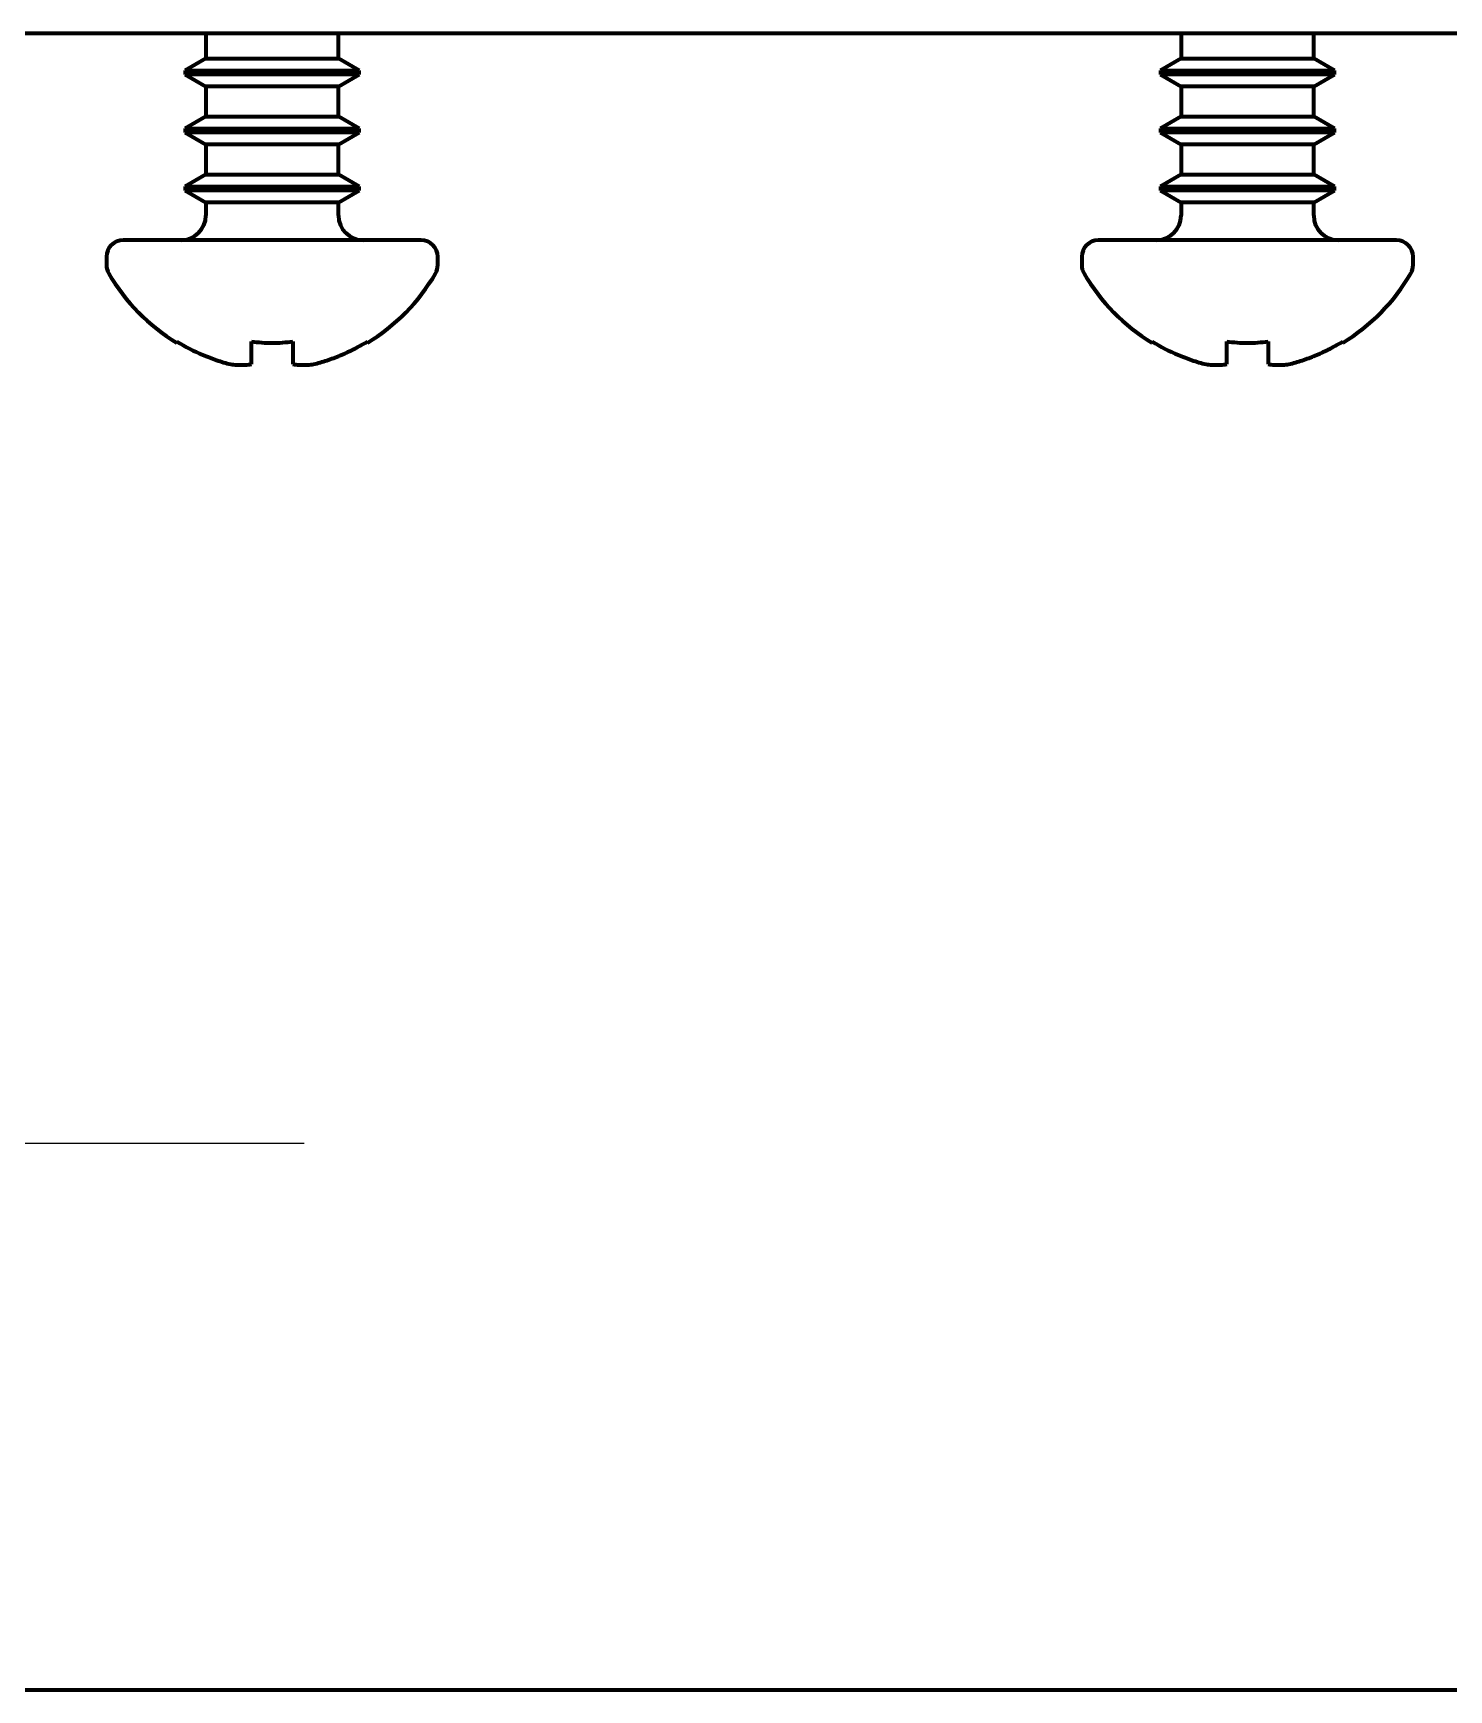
# Model space of a CAD drawing. Header units: inches. Extents: x 904 to 7172, y 213 to 5528.
# Drawn here: x 6362.09 to 6396.28, y 1996.72 to 2036.72 of the extents above; entities that cross this region are included whole.
import ezdxf

# ---------------------------------------------------------------- set-up
doc = ezdxf.new("R2010")
doc.units = ezdxf.units.IN

# ---------------------------------------------------------------- blocks, each defined once
blk = doc.blocks.new('A$C29D5572B')
at = {"color": 1}
blk.add_line((-50, 0), (50, 0), dxfattribs=at)
blk = doc.blocks.new('A$C0F8E2EAE')
blk.add_blockref('A$C29D5572B', (0, 0))

msp = doc.modelspace()

# ---------------------------------------------------------------- linework, layer by layer
at = {"linetype": 'Continuous', "lineweight": 70}
for p, q in [((6250.639, 2036.722), (7128.639, 2036.722)), ((6366.265, 2036.722), (6366.265, 2036.11)), ((6369.465, 2036.11), (6369.465, 2036.722)), ((6389.812, 2036.722), (6389.812, 2036.11)), ((6393.012, 2036.11), (6393.012, 2036.722)), ((6366.265, 2036.11), (6365.765, 2035.822)), ((6366.265, 2036.11), (6369.465, 2036.11)), ((6369.965, 2035.822), (6369.465, 2036.11)), ((6389.812, 2036.11), (6389.312, 2035.822)), ((6389.812, 2036.11), (6393.012, 2036.11)), ((6393.512, 2035.822), (6393.012, 2036.11)), ((6365.765, 2035.822), (6369.965, 2035.822)), ((6365.765, 2035.822), (6365.765, 2035.722)), ((6365.765, 2035.722), (6366.265, 2035.433)), ((6367.865, 2035.722), (6365.765, 2035.722)), ((6369.965, 2035.722), (6367.865, 2035.722)), ((6369.465, 2035.433), (6369.965, 2035.722)), ((6369.965, 2035.722), (6369.965, 2035.822)), ((6389.312, 2035.822), (6393.512, 2035.822)), ((6389.312, 2035.822), (6389.312, 2035.722)), ((6391.412, 2035.722), (6389.312, 2035.722)), ((6389.312, 2035.722), (6389.812, 2035.433)), ((6393.512, 2035.722), (6391.412, 2035.722)), ((6393.012, 2035.433), (6393.512, 2035.722)), ((6393.512, 2035.722), (6393.512, 2035.822)), ((6366.265, 2035.433), (6366.265, 2034.71)), ((6367.865, 2035.433), (6366.265, 2035.433)), ((6369.465, 2035.433), (6367.865, 2035.433)), ((6369.465, 2034.71), (6369.465, 2035.433)), ((6389.812, 2035.433), (6389.812, 2034.71)), ((6391.412, 2035.433), (6389.812, 2035.433)), ((6393.012, 2035.433), (6391.412, 2035.433)), ((6393.012, 2034.71), (6393.012, 2035.433)), ((6366.265, 2034.71), (6365.765, 2034.422)), ((6365.765, 2034.422), (6369.965, 2034.422)), ((6365.765, 2034.422), (6365.765, 2034.322)), ((6366.265, 2034.71), (6369.465, 2034.71)), ((6369.965, 2034.422), (6369.465, 2034.71)), ((6369.965, 2034.322), (6369.965, 2034.422)), ((6389.812, 2034.71), (6389.312, 2034.422)), ((6389.312, 2034.422), (6393.512, 2034.422)), ((6389.312, 2034.422), (6389.312, 2034.322)), ((6389.812, 2034.71), (6393.012, 2034.71)), ((6393.512, 2034.422), (6393.012, 2034.71)), ((6393.512, 2034.322), (6393.512, 2034.422)), ((6367.865, 2034.322), (6365.765, 2034.322)), ((6365.765, 2034.322), (6366.265, 2034.033)), ((6366.265, 2034.033), (6366.265, 2033.31)), ((6367.865, 2034.033), (6366.265, 2034.033)), ((6369.965, 2034.322), (6367.865, 2034.322)), ((6369.465, 2034.033), (6367.865, 2034.033)), ((6369.465, 2034.033), (6369.965, 2034.322)), ((6369.465, 2033.31), (6369.465, 2034.033)), ((6391.412, 2034.322), (6389.312, 2034.322)), ((6389.312, 2034.322), (6389.812, 2034.033)), ((6389.812, 2034.033), (6389.812, 2033.31)), ((6391.412, 2034.033), (6389.812, 2034.033)), ((6393.512, 2034.322), (6391.412, 2034.322)), ((6393.012, 2034.033), (6391.412, 2034.033)), ((6393.012, 2034.033), (6393.512, 2034.322)), ((6393.012, 2033.31), (6393.012, 2034.033)), ((6366.265, 2033.31), (6365.765, 2033.022)), ((6366.265, 2033.31), (6369.465, 2033.31)), ((6369.965, 2033.022), (6369.465, 2033.31)), ((6389.812, 2033.31), (6389.312, 2033.022)), ((6389.812, 2033.31), (6393.012, 2033.31)), ((6393.512, 2033.022), (6393.012, 2033.31)), ((6365.765, 2033.022), (6365.765, 2032.922)), ((6365.765, 2033.022), (6369.965, 2033.022)), ((6365.765, 2032.922), (6366.265, 2032.633)), ((6367.865, 2032.922), (6365.765, 2032.922)), ((6369.965, 2032.922), (6367.865, 2032.922)), ((6369.465, 2032.633), (6369.965, 2032.922)), ((6369.965, 2032.922), (6369.965, 2033.022)), ((6389.312, 2033.022), (6389.312, 2032.922)), ((6389.312, 2033.022), (6393.512, 2033.022)), ((6391.412, 2032.922), (6389.312, 2032.922)), ((6389.312, 2032.922), (6389.812, 2032.633)), ((6393.512, 2032.922), (6391.412, 2032.922)), ((6393.012, 2032.633), (6393.512, 2032.922)), ((6393.512, 2032.922), (6393.512, 2033.022)), ((6366.265, 2032.633), (6366.265, 2032.322)), ((6367.865, 2032.633), (6366.265, 2032.633)), ((6369.465, 2032.633), (6367.865, 2032.633)), ((6369.465, 2032.322), (6369.465, 2032.633)), ((6389.812, 2032.633), (6389.812, 2032.322)), ((6391.412, 2032.633), (6389.812, 2032.633)), ((6393.012, 2032.633), (6391.412, 2032.633)), ((6393.012, 2032.322), (6393.012, 2032.633)), ((6371.465, 2031.722), (6364.265, 2031.722)), ((6395.012, 2031.722), (6387.812, 2031.722)), ((6363.865, 2031.322), (6363.865, 2031.122)), ((6371.865, 2031.122), (6371.865, 2031.322)), ((6387.412, 2031.322), (6387.412, 2031.122)), ((6395.412, 2031.122), (6395.412, 2031.322)), ((6365.565, 2029.244), (6365.565, 2029.277)), ((6370.165, 2029.277), (6370.165, 2029.244)), ((6389.112, 2029.244), (6389.112, 2029.277)), ((6393.712, 2029.277), (6393.712, 2029.244)), ((6300.65, 1996.722), (6662.643, 1996.722))]:
    msp.add_line(p, q, dxfattribs=at)
for centre, radius, start, end in [((6365.665, 2032.322), 0.6, 270, 0), ((6370.065, 2032.322), 0.6, 180, 270), ((6389.212, 2032.322), 0.6, 270, 0), ((6393.612, 2032.322), 0.6, 180, 270), ((6364.265, 2031.322), 0.4, 90, 180), ((6371.465, 2031.322), 0.4, 0, 90), ((6387.812, 2031.322), 0.4, 90, 180), ((6395.012, 2031.322), 0.4, 0, 90), ((6364.265, 2031.122), 0.4, 180, 210.3012), ((6368.064, 2033.342), 4.8, 210.3012, 238.6273), ((6367.666, 2033.342), 4.8, 301.3727, 329.6988), ((6371.465, 2031.122), 0.4, 329.6988, 0), ((6387.812, 2031.122), 0.4, 180, 210.3012), ((6391.611, 2033.342), 4.8, 210.3012, 238.6273), ((6391.213, 2033.342), 4.8, 301.3727, 329.6988), ((6395.012, 2031.122), 0.4, 329.6988, 0)]:
    msp.add_arc(centre, radius, start, end, dxfattribs=at)
for points in [[(6365.565, 2029.277), (6365.768, 2029.152), (6365.978, 2029.044), (6366.303, 2028.907), (6366.413, 2028.865), (6366.636, 2028.789), (6366.75, 2028.755), (6366.865, 2028.726)], [(6368.365, 2029.277), (6368.365, 2029.152), (6368.365, 2029.044), (6368.365, 2028.907), (6368.365, 2028.865), (6368.365, 2028.789), (6368.365, 2028.755), (6368.365, 2028.726)], [(6389.112, 2029.277), (6389.315, 2029.152), (6389.525, 2029.044), (6389.85, 2028.907), (6389.96, 2028.865), (6390.183, 2028.789), (6390.297, 2028.755), (6390.412, 2028.726)], [(6391.912, 2029.277), (6391.912, 2029.152), (6391.912, 2029.044), (6391.912, 2028.907), (6391.912, 2028.865), (6391.912, 2028.789), (6391.912, 2028.755), (6391.912, 2028.726)]]:
    msp.add_open_spline(points, degree=3, knots=[0, 0, 0, 0, 0.5, 0.5, 0.75, 0.75, 1, 1, 1, 1], dxfattribs=at)
for points in [[(6367.365, 2028.726), (6367.365, 2028.74), (6367.365, 2028.769), (6367.365, 2028.82), (6367.365, 2028.876), (6367.365, 2028.938), (6367.365, 2029.004), (6367.365, 2029.079), (6367.365, 2029.166), (6367.365, 2029.238), (6367.365, 2029.277)], [(6367.365, 2029.277), (6367.532, 2029.255), (6367.865, 2029.232), (6368.199, 2029.255), (6368.365, 2029.277)], [(6368.865, 2028.726), (6368.92, 2028.74), (6369.028, 2028.769), (6369.189, 2028.82), (6369.348, 2028.876), (6369.503, 2028.938), (6369.655, 2029.004), (6369.812, 2029.079), (6369.978, 2029.166), (6370.101, 2029.238), (6370.165, 2029.277)], [(6390.912, 2028.726), (6390.912, 2028.74), (6390.912, 2028.769), (6390.912, 2028.82), (6390.912, 2028.876), (6390.912, 2028.938), (6390.912, 2029.004), (6390.912, 2029.079), (6390.912, 2029.166), (6390.912, 2029.238), (6390.912, 2029.277)], [(6390.912, 2029.277), (6391.079, 2029.255), (6391.412, 2029.232), (6391.745, 2029.255), (6391.912, 2029.277)], [(6392.412, 2028.726), (6392.466, 2028.74), (6392.574, 2028.769), (6392.736, 2028.82), (6392.895, 2028.876), (6393.05, 2028.938), (6393.202, 2029.004), (6393.358, 2029.079), (6393.525, 2029.166), (6393.648, 2029.238), (6393.712, 2029.277)], [(6366.865, 2028.726), (6366.889, 2028.723), (6366.936, 2028.718), (6367.008, 2028.712), (6367.079, 2028.71), (6367.151, 2028.71), (6367.222, 2028.712), (6367.294, 2028.718), (6367.341, 2028.723), (6367.365, 2028.726)], [(6368.365, 2028.726), (6368.391, 2028.723), (6368.443, 2028.717), (6368.516, 2028.712), (6368.588, 2028.71), (6368.658, 2028.71), (6368.727, 2028.713), (6368.796, 2028.718), (6368.842, 2028.723), (6368.865, 2028.726)], [(6390.412, 2028.726), (6390.436, 2028.723), (6390.483, 2028.718), (6390.554, 2028.712), (6390.626, 2028.71), (6390.697, 2028.71), (6390.769, 2028.712), (6390.84, 2028.718), (6390.888, 2028.723), (6390.912, 2028.726)], [(6391.912, 2028.726), (6391.938, 2028.723), (6391.989, 2028.717), (6392.063, 2028.712), (6392.135, 2028.71), (6392.205, 2028.71), (6392.274, 2028.713), (6392.343, 2028.718), (6392.389, 2028.723), (6392.412, 2028.726)]]:
    msp.add_open_spline(points, degree=3, dxfattribs=at)

# ---------------------------------------------------------------- block references
msp.add_blockref('A$C0F8E2EAE', (6318.639, 2009.922))

doc.saveas('drawing.dxf')
